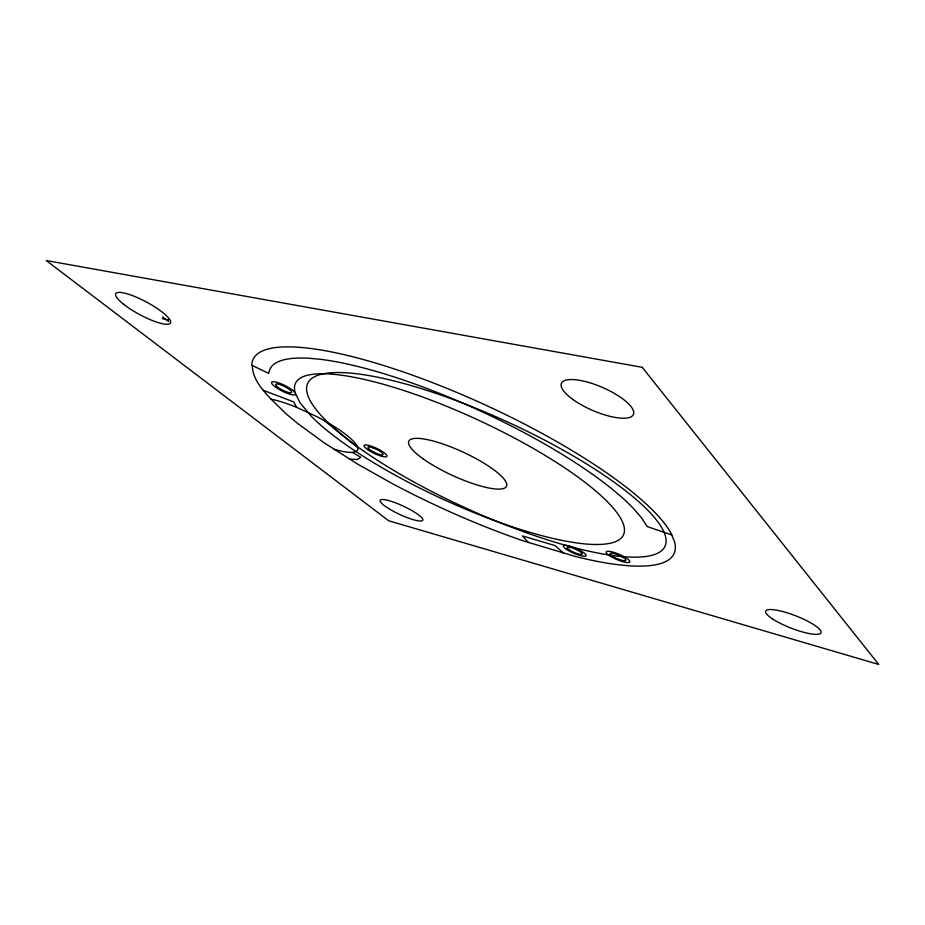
<?xml version="1.0" encoding="UTF-8"?>
<svg xmlns="http://www.w3.org/2000/svg" width="925" height="925" viewBox="0 0 925 925"><rect width="100%" height="100%" fill="white"/><g stroke="black" fill="none" stroke-linecap="round" stroke-linejoin="round"><path stroke-width="1.39" d="M333.671 449.099L334.596 449.377A56.309 12.141 26.1 0 0 352.333 452.394L355.709 451.747L357.559 450.255A56.309 12.141 26.1 0 0 316.419 416.447L296.728 407.382A56.309 12.141 26.1 0 0 271.06 399.172C262.365 389.737 252.56 378.984 252.248 365.491L251.831 364.82A231.759 55.939 24.8 0 1 444.104 387.217A231.759 55.939 24.8 0 1 671.168 533.494L674.498 541.599A231.759 55.939 24.8 0 1 575.662 556.561L522.798 540.72A231.759 55.939 24.8 0 1 392.385 483.659L357.79 464.2L324.386 442.994L297.549 423.361L286.033 413.776L271.06 399.172M349.546 459.135L357.501 459.459L360.808 457.274L352.333 452.394M162.314 318.639L168.639 319.923M671.758 534.951L647.269 526.579L641.696 518.081L633.59 508.634A209.247 50.343 24.8 0 0 319.946 359.258L309.528 358.299A209.247 50.343 24.8 0 0 268.782 373.411L252.248 365.491M263.394 390.362L293.63 401.866L296.728 407.382M162.65 316.951L168.627 321.657M324.941 421.037L357.582 447.503M563.961 553.439L555.162 545.623L522.371 535.899L528.487 542.593M294.821 392.246L300.116 402.907L311.737 416.736A180.664 43.313 24.8 0 0 350.321 447.758L362.484 455.794A180.664 43.313 24.8 0 0 611.529 542.94A180.664 43.313 24.8 0 0 487.602 424.483A180.664 43.313 24.8 0 0 294.751 391.044L294.821 392.246A13.459 3.099 26.6 0 0 275.442 381.967A13.459 3.099 26.6 0 0 278.09 388.801A13.459 3.099 26.6 0 0 295.653 394.408M642.228 367.317L46.25 260.538L388.731 520.798L878.75 664.462L642.228 367.317M372.81 447.792L371.052 447.261A8.406 1.862 25.5 0 0 368.104 448.082A8.406 1.862 25.5 0 0 374.313 452.406L376.29 453.319A8.406 1.862 25.5 0 0 382.95 453.793A8.406 1.862 25.5 0 0 372.81 447.792M569.176 549.797L568.054 548.93A8.209 1.769 23.5 0 1 574.448 548.756A8.209 1.769 23.5 0 1 581.744 554.399A8.209 1.769 23.5 0 1 569.176 549.797M364.149 451.423A196.343 47.822 24.5 0 0 661.572 550.699A196.343 47.822 24.5 0 0 433.178 392.443A196.343 47.822 24.5 0 0 364.149 451.423M388.627 508.53A23.564 4.532 25 0 0 422.76 520.336A23.564 4.532 25 0 0 392.998 501.917A23.564 4.532 25 0 0 388.627 508.53M572.61 399.265A39.22 12.499 23.4 0 0 632.804 415.452A39.22 12.499 23.4 0 0 586.843 381.933A39.22 12.499 23.4 0 0 572.61 399.265M773.034 619.264A29.716 6.567 21.3 0 0 819.943 633.798A29.716 6.567 21.3 0 0 787.129 612.812A29.716 6.567 21.3 0 0 773.034 619.264M123.534 304.198A31.08 7.134 28.2 0 0 169.749 323.75A31.08 7.134 28.2 0 0 136.056 297.041A31.08 7.134 28.2 0 0 123.534 304.198M610.72 556.48A12.846 2.856 23 0 0 629.74 562.065A12.846 2.856 23 0 0 613.46 552.271A12.846 2.856 23 0 0 610.72 556.48M566.285 549.219A12.314 2.648 23.5 0 0 585.537 556.122A12.314 2.648 23.5 0 0 572.494 547.033A12.314 2.648 23.5 0 0 566.285 549.219M422.968 458.719A53.812 12.811 24.8 0 0 505.177 487.776A53.812 12.811 24.8 0 0 444.925 444.694A53.812 12.811 24.8 0 0 422.968 458.719M368.451 450.163A12.603 2.787 25.5 0 0 386.847 456.441A12.603 2.787 25.5 0 0 371.283 446.162A12.603 2.787 25.5 0 0 368.451 450.163M277.419 386.904A8.973 2.07 26.6 0 0 291.213 392.709A8.973 2.07 26.6 0 0 282.322 385.482A8.973 2.07 26.6 0 0 277.419 386.904M611.899 555.844A8.556 1.908 23 0 0 625.393 560.631A8.556 1.908 23 0 0 616.593 554.376A8.556 1.908 23 0 0 611.899 555.844"/></g></svg>
